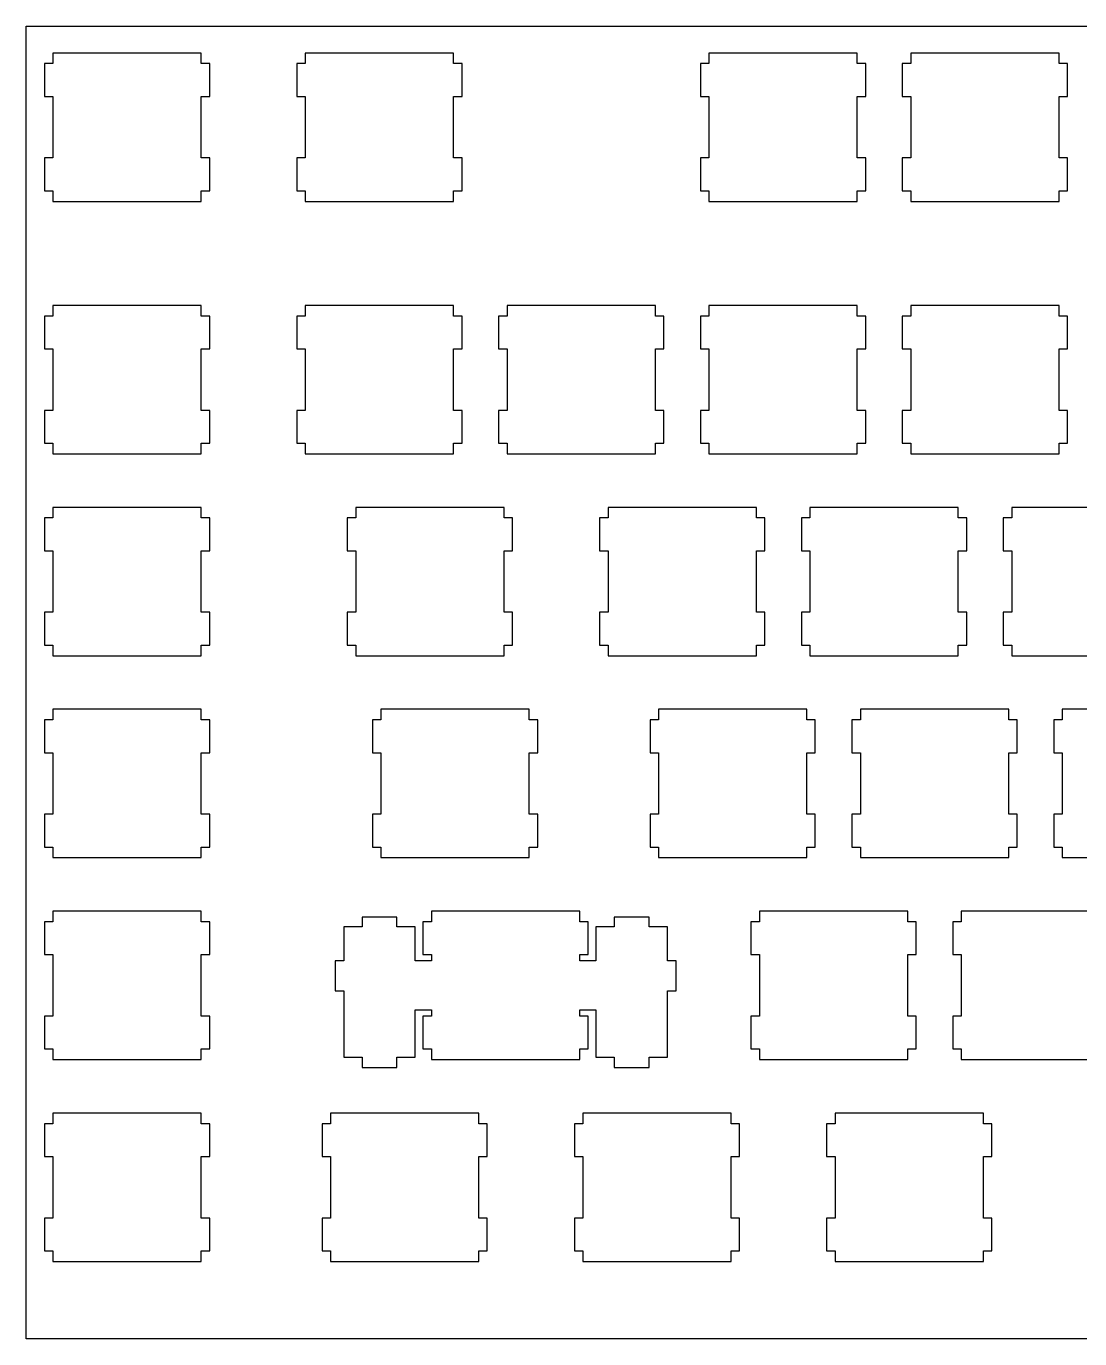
# Model space of a CAD drawing. Extents: x 0 to 395, y 0 to 124.
# Drawn here: x 0.1 to 99.5, y 0.3 to 124.1 of the extents above; entities that cross this region are included whole.
import ezdxf

# ---------------------------------------------------------------- set-up
doc = ezdxf.new("R2010")
doc.units = 0
doc.layers.get('0').update_dxf_attribs({"linetype": 'CONTINUOUS'})

msp = doc.modelspace()

# ---------------------------------------------------------------- linework, layer by layer
at = {"color": 0}
for p, q in [((0.09508, 124.083), (395.383, 124.083)), ((0.09508, 0.25769), (0.09508, 124.083)), ((2.61965, 121.558), (2.61965, 120.558)), ((16.6192, 121.558), (2.61965, 121.558)), ((16.6192, 120.558), (16.6192, 121.558)), ((26.4322, 121.558), (26.4322, 120.558)), ((40.4315, 121.558), (26.4322, 121.558)), ((40.4315, 120.558), (40.4315, 121.558)), ((64.5322, 121.558), (64.5322, 120.558)), ((78.5315, 121.558), (64.5322, 121.558)), ((78.5315, 120.558), (78.5315, 121.558)), ((83.5822, 121.558), (83.5822, 120.558)), ((97.5815, 121.558), (83.5822, 121.558)), ((97.5815, 120.558), (97.5815, 121.558)), ((2.61965, 120.558), (1.81901, 120.558)), ((1.81901, 120.558), (1.81901, 117.458)), ((17.4198, 120.558), (16.6192, 120.558)), ((17.4198, 117.458), (17.4198, 120.558)), ((26.4322, 120.558), (25.6315, 120.558)), ((25.6315, 120.558), (25.6315, 117.458)), ((41.2309, 120.558), (40.4315, 120.558)), ((41.2309, 117.458), (41.2309, 120.558)), ((64.5322, 120.558), (63.7314, 120.558)), ((63.7314, 120.558), (63.7314, 117.458)), ((79.3309, 120.558), (78.5315, 120.558)), ((79.3309, 117.458), (79.3309, 120.558)), ((83.5822, 120.558), (82.7814, 120.558)), ((82.7814, 120.558), (82.7814, 117.458)), ((98.3809, 120.558), (97.5815, 120.558)), ((98.3809, 117.458), (98.3809, 120.558)), ((1.81901, 117.458), (2.61965, 117.458)), ((2.61965, 117.458), (2.61965, 111.658)), ((16.6192, 111.658), (16.6192, 117.458)), ((16.6192, 117.458), (17.4198, 117.458)), ((25.6315, 117.458), (26.4322, 117.458)), ((26.4322, 117.458), (26.4322, 111.658)), ((40.4315, 111.658), (40.4315, 117.458)), ((40.4315, 117.458), (41.2309, 117.458)), ((63.7314, 117.458), (64.5322, 117.458)), ((64.5322, 117.458), (64.5322, 111.658)), ((78.5315, 111.658), (78.5315, 117.458)), ((78.5315, 117.458), (79.3309, 117.458)), ((82.7814, 117.458), (83.5822, 117.458)), ((83.5822, 117.458), (83.5822, 111.658)), ((97.5815, 111.658), (97.5815, 117.458)), ((97.5815, 117.458), (98.3809, 117.458)), ((2.61965, 111.658), (1.81901, 111.658)), ((1.81901, 111.658), (1.81901, 108.558)), ((17.4198, 111.658), (16.6192, 111.658)), ((17.4198, 108.558), (17.4198, 111.658)), ((26.4322, 111.658), (25.6315, 111.658)), ((25.6315, 111.658), (25.6315, 108.558)), ((41.2309, 111.658), (40.4315, 111.658)), ((41.2309, 108.558), (41.2309, 111.658)), ((64.5322, 111.658), (63.7314, 111.658)), ((63.7314, 111.658), (63.7314, 108.558)), ((79.3309, 111.658), (78.5315, 111.658)), ((79.3309, 108.558), (79.3309, 111.658)), ((83.5822, 111.658), (82.7814, 111.658)), ((82.7814, 111.658), (82.7814, 108.558)), ((98.3809, 111.658), (97.5815, 111.658)), ((98.3809, 108.558), (98.3809, 111.658)), ((1.81901, 108.558), (2.61965, 108.558)), ((2.61965, 108.558), (2.61965, 107.559)), ((16.6192, 107.559), (16.6192, 108.558)), ((16.6192, 108.558), (17.4198, 108.558)), ((25.6315, 108.558), (26.4322, 108.558)), ((26.4322, 108.558), (26.4322, 107.559)), ((40.4315, 107.559), (40.4315, 108.558)), ((40.4315, 108.558), (41.2309, 108.558)), ((63.7314, 108.558), (64.5322, 108.558)), ((64.5322, 108.558), (64.5322, 107.559)), ((78.5315, 107.559), (78.5315, 108.558)), ((78.5315, 108.558), (79.3309, 108.558)), ((82.7814, 108.558), (83.5822, 108.558)), ((83.5822, 108.558), (83.5822, 107.559)), ((97.5815, 107.559), (97.5815, 108.558)), ((97.5815, 108.558), (98.3809, 108.558)), ((2.61965, 107.559), (16.6192, 107.559)), ((26.4322, 107.559), (40.4315, 107.559)), ((64.5322, 107.559), (78.5315, 107.559)), ((83.5822, 107.559), (97.5815, 107.559)), ((2.61965, 96.7465), (1.81901, 96.7465)), ((1.81901, 96.7465), (1.81901, 93.6459)), ((2.61965, 97.7456), (2.61965, 96.7465)), ((16.6192, 97.7456), (2.61965, 97.7456)), ((16.6192, 96.7465), (16.6192, 97.7456)), ((17.4198, 96.7465), (16.6192, 96.7465)), ((17.4198, 93.6459), (17.4198, 96.7465)), ((26.4322, 96.7465), (25.6315, 96.7465)), ((25.6315, 96.7465), (25.6315, 93.6459)), ((26.4322, 97.7456), (26.4322, 96.7465)), ((40.4315, 97.7456), (26.4322, 97.7456)), ((40.4315, 96.7465), (40.4315, 97.7456)), ((41.2309, 96.7465), (40.4315, 96.7465)), ((41.2309, 93.6459), (41.2309, 96.7465)), ((45.4822, 96.7465), (44.6814, 96.7465)), ((44.6814, 96.7465), (44.6814, 93.6459)), ((45.4822, 97.7456), (45.4822, 96.7465)), ((59.4815, 97.7456), (45.4822, 97.7456)), ((59.4815, 96.7465), (59.4815, 97.7456)), ((60.2809, 96.7465), (59.4815, 96.7465)), ((60.2809, 93.6459), (60.2809, 96.7465)), ((64.5322, 96.7465), (63.7314, 96.7465)), ((63.7314, 96.7465), (63.7314, 93.6459)), ((64.5322, 97.7456), (64.5322, 96.7465)), ((78.5315, 97.7456), (64.5322, 97.7456)), ((78.5315, 96.7465), (78.5315, 97.7456)), ((79.3309, 96.7465), (78.5315, 96.7465)), ((79.3309, 93.6459), (79.3309, 96.7465)), ((83.5822, 96.7465), (82.7814, 96.7465)), ((82.7814, 96.7465), (82.7814, 93.6459)), ((83.5822, 97.7456), (83.5822, 96.7465)), ((97.5815, 97.7456), (83.5822, 97.7456)), ((97.5815, 96.7465), (97.5815, 97.7456)), ((98.3809, 96.7465), (97.5815, 96.7465)), ((98.3809, 93.6459), (98.3809, 96.7465)), ((1.81901, 93.6459), (2.61965, 93.6459)), ((2.61965, 93.6459), (2.61965, 87.8459)), ((16.6192, 87.8459), (16.6192, 93.6459)), ((16.6192, 93.6459), (17.4198, 93.6459)), ((25.6315, 93.6459), (26.4322, 93.6459)), ((26.4322, 93.6459), (26.4322, 87.8459)), ((40.4315, 87.8459), (40.4315, 93.6459)), ((40.4315, 93.6459), (41.2309, 93.6459)), ((44.6814, 93.6459), (45.4822, 93.6459)), ((45.4822, 93.6459), (45.4822, 87.8459)), ((59.4815, 87.8459), (59.4815, 93.6459)), ((59.4815, 93.6459), (60.2809, 93.6459)), ((63.7314, 93.6459), (64.5322, 93.6459)), ((64.5322, 93.6459), (64.5322, 87.8459)), ((78.5315, 87.8459), (78.5315, 93.6459)), ((78.5315, 93.6459), (79.3309, 93.6459)), ((82.7814, 93.6459), (83.5822, 93.6459)), ((83.5822, 93.6459), (83.5822, 87.8459)), ((97.5815, 87.8459), (97.5815, 93.6459)), ((97.5815, 93.6459), (98.3809, 93.6459)), ((2.61965, 87.8459), (1.81901, 87.8459)), ((1.81901, 87.8459), (1.81901, 84.7467)), ((17.4198, 87.8459), (16.6192, 87.8459)), ((17.4198, 84.7467), (17.4198, 87.8459)), ((26.4322, 87.8459), (25.6315, 87.8459)), ((25.6315, 87.8459), (25.6315, 84.7467)), ((41.2309, 87.8459), (40.4315, 87.8459)), ((41.2309, 84.7467), (41.2309, 87.8459)), ((45.4822, 87.8459), (44.6814, 87.8459)), ((44.6814, 87.8459), (44.6814, 84.7467)), ((60.2809, 87.8459), (59.4815, 87.8459)), ((60.2809, 84.7467), (60.2809, 87.8459)), ((64.5322, 87.8459), (63.7314, 87.8459)), ((63.7314, 87.8459), (63.7314, 84.7467)), ((79.3309, 87.8459), (78.5315, 87.8459)), ((79.3309, 84.7467), (79.3309, 87.8459)), ((83.5822, 87.8459), (82.7814, 87.8459)), ((82.7814, 87.8459), (82.7814, 84.7467)), ((98.3809, 87.8459), (97.5815, 87.8459)), ((98.3809, 84.7467), (98.3809, 87.8459)), ((1.81901, 84.7467), (2.61965, 84.7467)), ((2.61965, 84.7467), (2.61965, 83.7463)), ((16.6192, 83.7463), (16.6192, 84.7467)), ((16.6192, 84.7467), (17.4198, 84.7467)), ((25.6315, 84.7467), (26.4322, 84.7467)), ((26.4322, 84.7467), (26.4322, 83.7463)), ((40.4315, 83.7463), (40.4315, 84.7467)), ((40.4315, 84.7467), (41.2309, 84.7467)), ((44.6814, 84.7467), (45.4822, 84.7467)), ((45.4822, 84.7467), (45.4822, 83.7463)), ((59.4815, 83.7463), (59.4815, 84.7467)), ((59.4815, 84.7467), (60.2809, 84.7467)), ((63.7314, 84.7467), (64.5322, 84.7467)), ((64.5322, 84.7467), (64.5322, 83.7463)), ((78.5315, 83.7463), (78.5315, 84.7467)), ((78.5315, 84.7467), (79.3309, 84.7467)), ((82.7814, 84.7467), (83.5822, 84.7467)), ((83.5822, 84.7467), (83.5822, 83.7463)), ((97.5815, 83.7463), (97.5815, 84.7467)), ((97.5815, 84.7467), (98.3809, 84.7467)), ((2.61965, 83.7463), (16.6192, 83.7463)), ((26.4322, 83.7463), (40.4315, 83.7463)), ((45.4822, 83.7463), (59.4815, 83.7463)), ((64.5322, 83.7463), (78.5315, 83.7463)), ((83.5822, 83.7463), (97.5815, 83.7463)), ((2.61965, 78.6956), (2.61965, 77.6965)), ((16.6192, 78.6956), (2.61965, 78.6956)), ((16.6192, 77.6965), (16.6192, 78.6956)), ((31.1947, 78.6956), (31.1947, 77.6965)), ((45.194, 78.6956), (31.1947, 78.6956)), ((45.194, 77.6965), (45.194, 78.6956)), ((55.0072, 78.6956), (55.0072, 77.6965)), ((69.0065, 78.6956), (55.0072, 78.6956)), ((69.0065, 77.6965), (69.0065, 78.6956)), ((74.0572, 78.6956), (74.0572, 77.6965)), ((88.0565, 78.6956), (74.0572, 78.6956)), ((88.0565, 77.6965), (88.0565, 78.6956)), ((93.1072, 78.6956), (93.1072, 77.6965)), ((107.107, 78.6956), (93.1072, 78.6956)), ((2.61965, 77.6965), (1.81901, 77.6965)), ((1.81901, 77.6965), (1.81901, 74.5959)), ((17.4198, 77.6965), (16.6192, 77.6965)), ((17.4198, 74.5959), (17.4198, 77.6965)), ((31.1947, 77.6965), (30.394, 77.6965)), ((30.394, 77.6965), (30.394, 74.5959)), ((45.9948, 77.6965), (45.194, 77.6965)), ((45.9948, 74.5959), (45.9948, 77.6965)), ((55.0072, 77.6965), (54.2064, 77.6965)), ((54.2064, 77.6965), (54.2064, 74.5959)), ((69.8059, 77.6965), (69.0065, 77.6965)), ((69.8059, 74.5959), (69.8059, 77.6965)), ((74.0572, 77.6965), (73.2564, 77.6965)), ((73.2564, 77.6965), (73.2564, 74.5959)), ((88.8559, 77.6965), (88.0565, 77.6965)), ((88.8559, 74.5959), (88.8559, 77.6965)), ((93.1072, 77.6965), (92.3064, 77.6965)), ((92.3064, 77.6965), (92.3064, 74.5959)), ((1.81901, 74.5959), (2.61965, 74.5959)), ((2.61965, 74.5959), (2.61965, 68.7959)), ((16.6192, 68.7959), (16.6192, 74.5959)), ((16.6192, 74.5959), (17.4198, 74.5959)), ((30.394, 74.5959), (31.1947, 74.5959)), ((31.1947, 74.5959), (31.1947, 68.7959)), ((45.194, 68.7959), (45.194, 74.5959)), ((45.194, 74.5959), (45.9948, 74.5959)), ((54.2064, 74.5959), (55.0072, 74.5959)), ((55.0072, 74.5959), (55.0072, 68.7959)), ((69.0065, 68.7959), (69.0065, 74.5959)), ((69.0065, 74.5959), (69.8059, 74.5959)), ((73.2564, 74.5959), (74.0572, 74.5959)), ((74.0572, 74.5959), (74.0572, 68.7959)), ((88.0565, 68.7959), (88.0565, 74.5959)), ((88.0565, 74.5959), (88.8559, 74.5959)), ((92.3064, 74.5959), (93.1072, 74.5959)), ((93.1072, 74.5959), (93.1072, 68.7959)), ((2.61965, 68.7959), (1.81901, 68.7959)), ((1.81901, 68.7959), (1.81901, 65.6967)), ((17.4198, 68.7959), (16.6192, 68.7959)), ((17.4198, 65.6967), (17.4198, 68.7959)), ((31.1947, 68.7959), (30.394, 68.7959)), ((30.394, 68.7959), (30.394, 65.6967)), ((45.9948, 68.7959), (45.194, 68.7959)), ((45.9948, 65.6967), (45.9948, 68.7959)), ((55.0072, 68.7959), (54.2064, 68.7959)), ((54.2064, 68.7959), (54.2064, 65.6967)), ((69.8059, 68.7959), (69.0065, 68.7959)), ((69.8059, 65.6967), (69.8059, 68.7959)), ((74.0572, 68.7959), (73.2564, 68.7959)), ((73.2564, 68.7959), (73.2564, 65.6967)), ((88.8559, 68.7959), (88.0565, 68.7959)), ((88.8559, 65.6967), (88.8559, 68.7959)), ((93.1072, 68.7959), (92.3064, 68.7959)), ((92.3064, 68.7959), (92.3064, 65.6967)), ((1.81901, 65.6967), (2.61965, 65.6967)), ((2.61965, 65.6967), (2.61965, 64.6963)), ((16.6192, 64.6963), (16.6192, 65.6967)), ((16.6192, 65.6967), (17.4198, 65.6967)), ((30.394, 65.6967), (31.1947, 65.6967)), ((31.1947, 65.6967), (31.1947, 64.6963)), ((45.194, 64.6963), (45.194, 65.6967)), ((45.194, 65.6967), (45.9948, 65.6967)), ((54.2064, 65.6967), (55.0072, 65.6967)), ((55.0072, 65.6967), (55.0072, 64.6963)), ((69.0065, 64.6963), (69.0065, 65.6967)), ((69.0065, 65.6967), (69.8059, 65.6967)), ((73.2564, 65.6967), (74.0572, 65.6967)), ((74.0572, 65.6967), (74.0572, 64.6963)), ((88.0565, 64.6963), (88.0565, 65.6967)), ((88.0565, 65.6967), (88.8559, 65.6967)), ((92.3064, 65.6967), (93.1072, 65.6967)), ((93.1072, 65.6967), (93.1072, 64.6963)), ((2.61965, 64.6963), (16.6192, 64.6963)), ((31.1947, 64.6963), (45.194, 64.6963)), ((55.0072, 64.6963), (69.0065, 64.6963)), ((74.0572, 64.6963), (88.0565, 64.6963)), ((93.1072, 64.6963), (107.107, 64.6963)), ((2.61965, 59.6456), (2.61965, 58.6465)), ((16.6192, 59.6456), (2.61965, 59.6456)), ((16.6192, 58.6465), (16.6192, 59.6456)), ((33.5759, 59.6456), (33.5759, 58.6465)), ((47.5753, 59.6456), (33.5759, 59.6456)), ((47.5753, 58.6465), (47.5753, 59.6456)), ((59.7697, 59.6456), (59.7697, 58.6465)), ((73.769, 59.6456), (59.7697, 59.6456)), ((73.769, 58.6465), (73.769, 59.6456)), ((78.8197, 59.6456), (78.8197, 58.6465)), ((92.819, 59.6456), (78.8197, 59.6456)), ((92.819, 58.6465), (92.819, 59.6456)), ((97.8697, 59.6456), (97.8697, 58.6465)), ((111.869, 59.6456), (97.8697, 59.6456)), ((2.61965, 58.6465), (1.81901, 58.6465)), ((1.81901, 58.6465), (1.81901, 55.5459)), ((17.4198, 58.6465), (16.6192, 58.6465)), ((17.4198, 55.5459), (17.4198, 58.6465)), ((33.5759, 58.6465), (32.7753, 58.6465)), ((32.7753, 58.6465), (32.7753, 55.5459)), ((48.3761, 58.6465), (47.5753, 58.6465)), ((48.3761, 55.5459), (48.3761, 58.6465)), ((59.7697, 58.6465), (58.9689, 58.6465)), ((58.9689, 58.6465), (58.9689, 55.5459)), ((74.5698, 58.6465), (73.769, 58.6465)), ((74.5698, 55.5459), (74.5698, 58.6465)), ((78.8197, 58.6465), (78.0189, 58.6465)), ((78.0189, 58.6465), (78.0189, 55.5459)), ((93.6198, 58.6465), (92.819, 58.6465)), ((93.6198, 55.5459), (93.6198, 58.6465)), ((97.8697, 58.6465), (97.0689, 58.6465)), ((97.0689, 58.6465), (97.0689, 55.5459)), ((1.81901, 55.5459), (2.61965, 55.5459)), ((2.61965, 55.5459), (2.61965, 49.7459)), ((16.6192, 49.7459), (16.6192, 55.5459)), ((16.6192, 55.5459), (17.4198, 55.5459)), ((32.7753, 55.5459), (33.5759, 55.5459)), ((33.5759, 55.5459), (33.5759, 49.7459)), ((47.5753, 49.7459), (47.5753, 55.5459)), ((47.5753, 55.5459), (48.3761, 55.5459)), ((58.9689, 55.5459), (59.7697, 55.5459)), ((59.7697, 55.5459), (59.7697, 49.7459)), ((73.769, 49.7459), (73.769, 55.5459)), ((73.769, 55.5459), (74.5698, 55.5459)), ((78.0189, 55.5459), (78.8197, 55.5459)), ((78.8197, 55.5459), (78.8197, 49.7459)), ((92.819, 49.7459), (92.819, 55.5459)), ((92.819, 55.5459), (93.6198, 55.5459)), ((97.0689, 55.5459), (97.8697, 55.5459)), ((97.8697, 55.5459), (97.8697, 49.7459)), ((2.61965, 49.7459), (1.81901, 49.7459)), ((1.81901, 49.7459), (1.81901, 46.6467)), ((17.4198, 49.7459), (16.6192, 49.7459)), ((17.4198, 46.6467), (17.4198, 49.7459)), ((33.5759, 49.7459), (32.7753, 49.7459)), ((32.7753, 49.7459), (32.7753, 46.6467)), ((48.3761, 49.7459), (47.5753, 49.7459)), ((48.3761, 46.6467), (48.3761, 49.7459)), ((59.7697, 49.7459), (58.9689, 49.7459)), ((58.9689, 49.7459), (58.9689, 46.6467)), ((74.5698, 49.7459), (73.769, 49.7459)), ((74.5698, 46.6467), (74.5698, 49.7459)), ((78.8197, 49.7459), (78.0189, 49.7459)), ((78.0189, 49.7459), (78.0189, 46.6467)), ((93.6198, 49.7459), (92.819, 49.7459)), ((93.6198, 46.6467), (93.6198, 49.7459)), ((97.8697, 49.7459), (97.0689, 49.7459)), ((97.0689, 49.7459), (97.0689, 46.6467)), ((1.81901, 46.6467), (2.61965, 46.6467)), ((2.61965, 46.6467), (2.61965, 45.6463)), ((16.6192, 45.6463), (16.6192, 46.6467)), ((16.6192, 46.6467), (17.4198, 46.6467)), ((32.7753, 46.6467), (33.5759, 46.6467)), ((33.5759, 46.6467), (33.5759, 45.6463)), ((47.5753, 45.6463), (47.5753, 46.6467)), ((47.5753, 46.6467), (48.3761, 46.6467)), ((58.9689, 46.6467), (59.7697, 46.6467)), ((59.7697, 46.6467), (59.7697, 45.6463)), ((73.769, 45.6463), (73.769, 46.6467)), ((73.769, 46.6467), (74.5698, 46.6467)), ((78.0189, 46.6467), (78.8197, 46.6467)), ((78.8197, 46.6467), (78.8197, 45.6463)), ((92.819, 45.6463), (92.819, 46.6467)), ((92.819, 46.6467), (93.6198, 46.6467)), ((97.0689, 46.6467), (97.8697, 46.6467)), ((97.8697, 46.6467), (97.8697, 45.6463)), ((2.61965, 45.6463), (16.6192, 45.6463)), ((33.5759, 45.6463), (47.5753, 45.6463)), ((59.7697, 45.6463), (73.769, 45.6463)), ((78.8197, 45.6463), (92.819, 45.6463)), ((97.8697, 45.6463), (111.869, 45.6463)), ((2.61965, 40.5955), (2.61965, 39.5965)), ((16.6192, 40.5955), (2.61965, 40.5955)), ((16.6192, 39.5965), (16.6192, 40.5955)), ((35.0876, 40.0459), (31.7872, 40.0459)), ((31.7872, 40.0459), (31.7872, 39.1266)), ((35.0876, 39.1266), (35.0876, 40.0459)), ((38.3371, 40.5955), (38.3371, 39.5965)), ((52.3378, 40.5955), (38.3371, 40.5955)), ((52.3378, 39.5965), (52.3378, 40.5955)), ((58.8878, 40.0459), (55.5872, 40.0459)), ((55.5872, 40.0459), (55.5872, 39.1266)), ((58.8878, 39.1266), (58.8878, 40.0459)), ((69.2947, 40.5955), (69.2947, 39.5965)), ((83.294, 40.5955), (69.2947, 40.5955)), ((83.294, 39.5965), (83.294, 40.5955)), ((88.3447, 40.5955), (88.3447, 39.5965)), ((102.344, 40.5955), (88.3447, 40.5955)), ((2.61965, 39.5965), (1.81901, 39.5965)), ((1.81901, 39.5965), (1.81901, 36.4959)), ((17.4198, 39.5965), (16.6192, 39.5965)), ((17.4198, 36.4959), (17.4198, 39.5965)), ((31.7872, 39.1266), (30.0619, 39.1266)), ((30.0619, 39.1266), (30.0619, 35.8965)), ((36.8131, 39.1266), (35.0876, 39.1266)), ((36.8131, 35.8965), (36.8131, 39.1266)), ((38.3371, 39.5965), (37.5377, 39.5965)), ((37.5377, 39.5965), (37.5377, 36.4959)), ((53.1372, 39.5965), (52.3378, 39.5965)), ((53.1372, 36.4959), (53.1372, 39.5965)), ((55.5872, 39.1266), (53.8621, 39.1266)), ((53.8621, 39.1266), (53.8621, 35.8965)), ((60.6129, 39.1266), (58.8878, 39.1266)), ((60.6129, 35.8965), (60.6129, 39.1266)), ((69.2947, 39.5965), (68.4939, 39.5965)), ((68.4939, 39.5965), (68.4939, 36.4959)), ((84.0948, 39.5965), (83.294, 39.5965)), ((84.0948, 36.4959), (84.0948, 39.5965)), ((88.3447, 39.5965), (87.5439, 39.5965)), ((87.5439, 39.5965), (87.5439, 36.4959)), ((1.81901, 36.4959), (2.61965, 36.4959)), ((2.61965, 36.4959), (2.61965, 30.6958)), ((16.6192, 30.6958), (16.6192, 36.4959)), ((16.6192, 36.4959), (17.4198, 36.4959)), ((37.5377, 36.4959), (38.3371, 36.4959)), ((38.3371, 36.4959), (38.3371, 35.8965)), ((52.3378, 35.8965), (52.3378, 36.4959)), ((52.3378, 36.4959), (53.1372, 36.4959)), ((68.4939, 36.4959), (69.2947, 36.4959)), ((69.2947, 36.4959), (69.2947, 30.6958)), ((83.294, 30.6958), (83.294, 36.4959)), ((83.294, 36.4959), (84.0948, 36.4959)), ((87.5439, 36.4959), (88.3447, 36.4959)), ((88.3447, 36.4959), (88.3447, 30.6958)), ((30.0619, 35.8965), (29.2378, 35.8965)), ((29.2378, 35.8965), (29.2378, 33.0963)), ((38.3371, 35.8965), (36.8131, 35.8965)), ((53.8621, 35.8965), (52.3378, 35.8965)), ((61.437, 35.8965), (60.6129, 35.8965)), ((61.437, 33.0963), (61.437, 35.8965)), ((29.2378, 33.0963), (30.0619, 33.0963)), ((30.0619, 33.0963), (30.0619, 26.8263)), ((60.6129, 26.8263), (60.6129, 33.0963)), ((60.6129, 33.0963), (61.437, 33.0963)), ((36.8131, 26.8263), (36.8131, 31.2966)), ((36.8131, 31.2966), (38.3371, 31.2966)), ((38.3371, 31.2966), (38.3371, 30.6958)), ((52.3378, 30.6958), (52.3378, 31.2966)), ((52.3378, 31.2966), (53.8621, 31.2966)), ((53.8621, 31.2966), (53.8621, 26.8263)), ((2.61965, 30.6958), (1.81901, 30.6958)), ((1.81901, 30.6958), (1.81901, 27.5966)), ((17.4198, 30.6958), (16.6192, 30.6958)), ((17.4198, 27.5966), (17.4198, 30.6958)), ((38.3371, 30.6958), (37.5377, 30.6958)), ((37.5377, 30.6958), (37.5377, 27.5966)), ((53.1372, 30.6958), (52.3378, 30.6958)), ((53.1372, 27.5966), (53.1372, 30.6958)), ((69.2947, 30.6958), (68.4939, 30.6958)), ((68.4939, 30.6958), (68.4939, 27.5966)), ((84.0948, 30.6958), (83.294, 30.6958)), ((84.0948, 27.5966), (84.0948, 30.6958)), ((88.3447, 30.6958), (87.5439, 30.6958)), ((87.5439, 30.6958), (87.5439, 27.5966)), ((1.81901, 27.5966), (2.61965, 27.5966)), ((2.61965, 27.5966), (2.61965, 26.5961)), ((16.6192, 26.5961), (16.6192, 27.5966)), ((16.6192, 27.5966), (17.4198, 27.5966)), ((37.5377, 27.5966), (38.3371, 27.5966)), ((38.3371, 27.5966), (38.3371, 26.5961)), ((52.3378, 26.5961), (52.3378, 27.5966)), ((52.3378, 27.5966), (53.1372, 27.5966)), ((68.4939, 27.5966), (69.2947, 27.5966)), ((69.2947, 27.5966), (69.2947, 26.5961)), ((83.294, 26.5961), (83.294, 27.5966)), ((83.294, 27.5966), (84.0948, 27.5966)), ((87.5439, 27.5966), (88.3447, 27.5966)), ((88.3447, 27.5966), (88.3447, 26.5961)), ((2.61965, 26.5961), (16.6192, 26.5961)), ((30.0619, 26.8263), (31.7872, 26.8263)), ((31.7872, 26.8263), (31.7872, 25.8465)), ((35.0876, 25.8465), (35.0876, 26.8263)), ((35.0876, 26.8263), (36.8131, 26.8263)), ((38.3371, 26.5961), (52.3378, 26.5961)), ((53.8621, 26.8263), (55.5872, 26.8263)), ((55.5872, 26.8263), (55.5872, 25.8465)), ((58.8878, 25.8465), (58.8878, 26.8263)), ((58.8878, 26.8263), (60.6129, 26.8263)), ((69.2947, 26.5961), (83.294, 26.5961)), ((88.3447, 26.5961), (102.344, 26.5961)), ((31.7872, 25.8465), (35.0876, 25.8465)), ((55.5872, 25.8465), (58.8878, 25.8465)), ((2.61965, 21.5456), (2.61965, 20.5466)), ((16.6192, 21.5456), (2.61965, 21.5456)), ((16.6192, 20.5466), (16.6192, 21.5456)), ((28.812, 21.5456), (28.812, 20.5466)), ((42.8128, 21.5456), (28.812, 21.5456)), ((42.8128, 20.5466), (42.8128, 21.5456)), ((52.626, 21.5456), (52.626, 20.5466)), ((66.6253, 21.5456), (52.626, 21.5456)), ((66.6253, 20.5466), (66.6253, 21.5456)), ((76.4371, 21.5456), (76.4371, 20.5466)), ((90.4378, 21.5456), (76.4371, 21.5456)), ((90.4378, 20.5466), (90.4378, 21.5456)), ((2.61965, 20.5466), (1.81901, 20.5466)), ((1.81901, 20.5466), (1.81901, 17.446)), ((17.4198, 20.5466), (16.6192, 20.5466)), ((17.4198, 17.446), (17.4198, 20.5466)), ((28.812, 20.5466), (28.0128, 20.5466)), ((28.0128, 20.5466), (28.0128, 17.446)), ((43.6122, 20.5466), (42.8128, 20.5466)), ((43.6122, 17.446), (43.6122, 20.5466)), ((52.626, 20.5466), (51.8252, 20.5466)), ((51.8252, 20.5466), (51.8252, 17.446)), ((67.4261, 20.5466), (66.6253, 20.5466)), ((67.4261, 17.446), (67.4261, 20.5466)), ((76.4371, 20.5466), (75.6377, 20.5466)), ((75.6377, 20.5466), (75.6377, 17.446)), ((91.2372, 20.5466), (90.4378, 20.5466)), ((91.2372, 17.446), (91.2372, 20.5466)), ((1.81901, 17.446), (2.61965, 17.446)), ((2.61965, 17.446), (2.61965, 11.6458)), ((16.6192, 11.6458), (16.6192, 17.446)), ((16.6192, 17.446), (17.4198, 17.446)), ((28.0128, 17.446), (28.812, 17.446)), ((28.812, 17.446), (28.812, 11.6458)), ((42.8128, 11.6458), (42.8128, 17.446)), ((42.8128, 17.446), (43.6122, 17.446)), ((51.8252, 17.446), (52.626, 17.446)), ((52.626, 17.446), (52.626, 11.6458)), ((66.6253, 11.6458), (66.6253, 17.446)), ((66.6253, 17.446), (67.4261, 17.446)), ((75.6377, 17.446), (76.4371, 17.446)), ((76.4371, 17.446), (76.4371, 11.6458)), ((90.4378, 11.6458), (90.4378, 17.446)), ((90.4378, 17.446), (91.2372, 17.446)), ((2.61965, 11.6458), (1.81901, 11.6458)), ((1.81901, 11.6458), (1.81901, 8.54661)), ((17.4198, 11.6458), (16.6192, 11.6458)), ((17.4198, 8.54661), (17.4198, 11.6458)), ((28.812, 11.6458), (28.0128, 11.6458)), ((28.0128, 11.6458), (28.0128, 8.54661)), ((43.6122, 11.6458), (42.8128, 11.6458)), ((43.6122, 8.54661), (43.6122, 11.6458)), ((52.626, 11.6458), (51.8252, 11.6458)), ((51.8252, 11.6458), (51.8252, 8.54661)), ((67.4261, 11.6458), (66.6253, 11.6458)), ((67.4261, 8.54661), (67.4261, 11.6458)), ((76.4371, 11.6458), (75.6377, 11.6458)), ((75.6377, 11.6458), (75.6377, 8.54661)), ((91.2372, 11.6458), (90.4378, 11.6458)), ((91.2372, 8.54661), (91.2372, 11.6458)), ((1.81901, 8.54661), (2.61965, 8.54661)), ((2.61965, 8.54661), (2.61965, 7.54613)), ((2.61965, 7.54613), (16.6192, 7.54613)), ((16.6192, 7.54613), (16.6192, 8.54661)), ((16.6192, 8.54661), (17.4198, 8.54661)), ((28.0128, 8.54661), (28.812, 8.54661)), ((28.812, 8.54661), (28.812, 7.54613)), ((28.812, 7.54613), (42.8128, 7.54613)), ((42.8128, 7.54613), (42.8128, 8.54661)), ((42.8128, 8.54661), (43.6122, 8.54661)), ((51.8252, 8.54661), (52.626, 8.54661)), ((52.626, 8.54661), (52.626, 7.54613)), ((52.626, 7.54613), (66.6253, 7.54613)), ((66.6253, 7.54613), (66.6253, 8.54661)), ((66.6253, 8.54661), (67.4261, 8.54661)), ((75.6377, 8.54661), (76.4371, 8.54661)), ((76.4371, 8.54661), (76.4371, 7.54613)), ((76.4371, 7.54613), (90.4378, 7.54613)), ((90.4378, 7.54613), (90.4378, 8.54661)), ((90.4378, 8.54661), (91.2372, 8.54661)), ((395.383, 0.25769), (0.09508, 0.25769))]:
    msp.add_line(p, q, dxfattribs=at)

doc.saveas('drawing.dxf')
